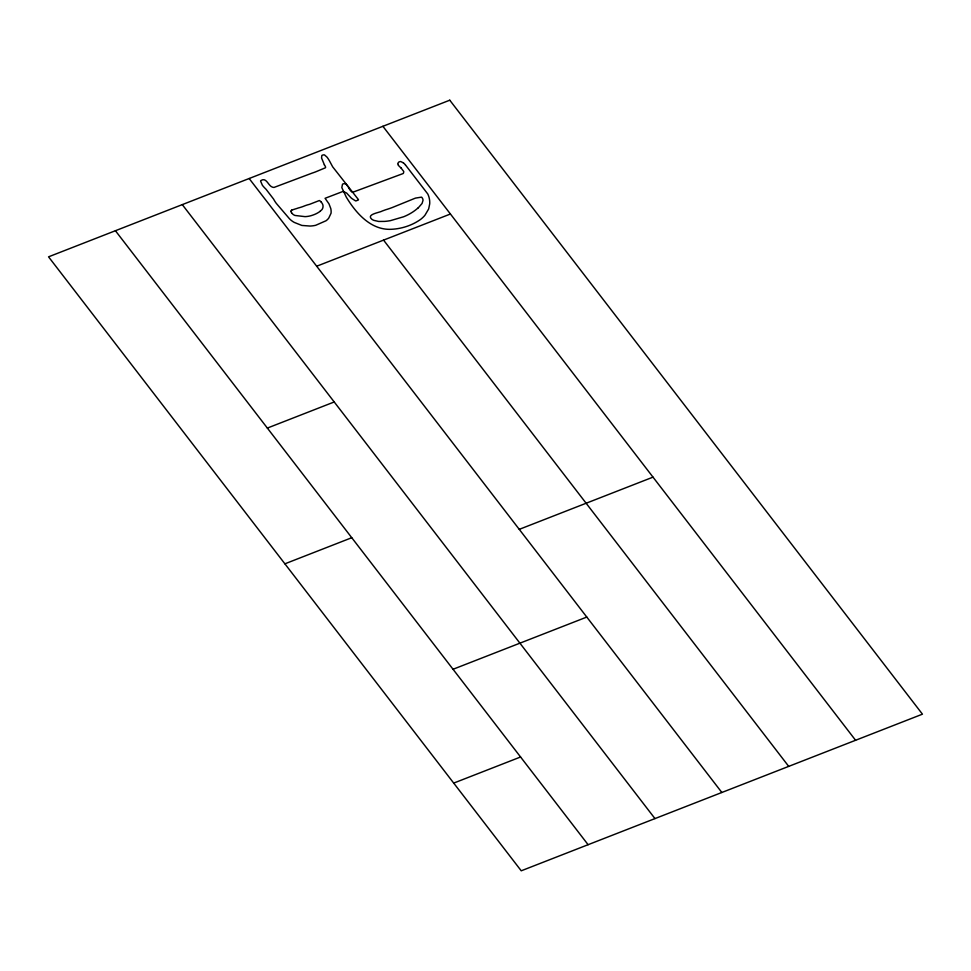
<?xml version="1.0" encoding="UTF-8"?>
<svg xmlns="http://www.w3.org/2000/svg" width="971" height="971" viewBox="0 0 971 971"><rect width="100%" height="100%" fill="white"/><g stroke="black" fill="none" stroke-linecap="round" stroke-linejoin="round"><path stroke-width="1.46" d="M418.27 207.843L422.069 203.461L423.016 200.329A9.127 6.178 -5 0 0 422.628 198.63L421.984 197.562A1.614 1.092 -5 0 0 421.414 197.149L415.442 198.108L392.442 207.466A73.638 49.837 -5 0 1 385.487 209.821A74.391 50.346 -5 0 1 382.416 210.938C379.576 212.698 366.091 214.154 371.687 219.155A11.336 7.671 -5 0 0 373.932 220.381L378.702 221.461L384.601 221.4A37.723 25.537 -5 0 0 390.524 220.623L403.693 216.751A45.2 30.599 -5 0 0 418.185 207.806M320.187 211.253L322.056 209.518A11.361 7.683 -5 0 0 322.069 203.206L321.037 201.859M292.004 210.027L294.917 209.068A32.249 21.823 -5 0 0 298.231 208A36.643 24.797 -5 0 0 303.717 206.253L304.639 205.876A27.431 18.57 -5 0 1 309.518 204.359L319.41 200.512A9.868 6.676 -5 0 1 321.037 201.859M316.692 266.224L450.423 214.008M267.353 428.077L334.218 401.97M284.891 563.823L351.757 537.716M519.267 529.353L653.01 477.137M453.044 669.274L586.787 617.071M453.7 783.099L520.577 756.992M345.53 183.907L345.215 183.75A2.379 1.614 -5 0 1 344.851 183.665L343.164 183.81A3.216 2.173 -5 0 0 342.472 184.344L341.816 187.597L346.234 197.016C355.823 212.952 370.825 230.321 391.313 229.302C401.569 228.816 411.825 225.515 420.273 219.64A32.164 21.775 -5 0 0 424.946 215.259L428.648 208.983L429.704 203.886A42.809 28.972 -5 0 0 427.798 194.006L405.49 164.997M403.147 162.74L400.805 161.587A1.772 1.202 -5 0 0 400.113 161.599L399.045 161.951A2.124 1.444 -5 0 0 398.547 162.291L397.722 163.65A3.083 2.088 -5 0 1 398.013 164.293L398.061 164.572M291.64 212.965L292.854 214.215A9.807 6.639 -5 0 0 294.966 215.453L305.052 216.642A18.413 12.465 -5 0 0 310.999 215.696L313.123 215.004A22.746 15.402 -5 0 0 320.212 211.265M382.902 126.303L855.585 740.278M401.047 167.983L403.268 170.872A14.601 9.88 -5 0 1 403.499 171.175L403.718 171.6A1.554 1.056 -5 0 1 403.705 172.085L403.438 173.166A1.736 1.177 -5 0 1 402.953 173.615L352.922 192.185A2.707 1.833 -5 0 1 351.793 191.882L350.495 190.607A23.292 15.767 -5 0 1 348.71 187.597M348.771 187.585L346.635 184.806A4.867 3.289 -5 0 0 345.579 183.871M383.557 240.116L788.707 766.374M249.159 178.518L721.841 792.482M182.293 204.626L654.964 818.589M115.415 230.722L588.098 844.697M324.399 164.827L321.571 158.03L321.814 155.554A1.699 1.141 -5 0 1 322.457 155.142L323.513 154.875A2.221 1.505 -5 0 1 324.52 154.935L327.093 157.205A67.909 45.965 -5 0 1 329.812 161.514L332.665 166.818L358.481 199.662A1.529 1.032 -5 0 1 358.202 200.075L356.054 200.876A1.687 1.141 -5 0 1 355.483 200.839L351.854 198.533A39.629 26.824 -5 0 0 351.017 197.817L346.635 193.059L343.091 191.396L325.067 198.302L328.975 203.825L330.771 208.51A31.63 21.411 -5 0 1 331.05 213.244L328.744 218.111A17.551 11.87 -5 0 1 326.062 220.745L315.696 225.296A21.168 14.322 -5 0 1 310.016 226.049L301.86 225.442L294.225 222.395A26.338 17.83 -5 0 1 288.351 217.455L276.298 203.376A56.16 38.015 -5 0 1 273.604 199.116L266.018 189.224A56.16 38.015 -5 0 1 262.413 185.315L260.556 181.067A2.306 1.566 -5 0 1 261.065 180.448C266.588 177.05 268.13 185.91 272.523 187.172A4.503 3.047 -5 0 0 274.077 187.415L312.322 173.032A44.071 29.834 -5 0 0 315.709 171.831L325.321 167.825A1.505 1.02 -5 0 0 325.552 167.449L325.588 167.17A11.786 7.986 -5 0 0 324.35 164.852M403.232 162.691A16.301 11.033 -5 0 1 405.441 165.009M401.096 167.947A31.509 21.326 -5 0 1 398.219 165.155M291.701 212.94A5.887 3.981 -5 0 1 290.912 211.241M290.948 211.241A4.673 3.156 -5 0 1 291.846 209.942M449.767 100.195L48.55 256.829L521.233 870.805L922.45 714.171L449.767 100.195"/></g></svg>
